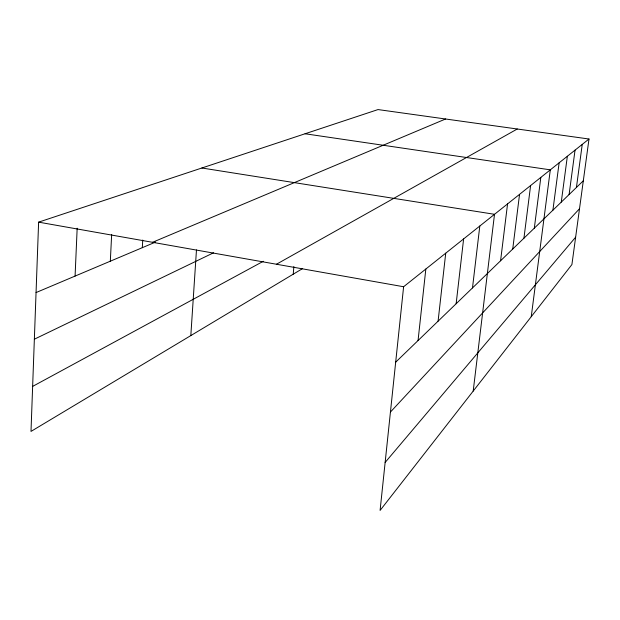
<?xml version="1.0" encoding="UTF-8"?>
<svg xmlns="http://www.w3.org/2000/svg" width="620" height="620" viewBox="0 0 620 620"><rect width="100%" height="100%" fill="white"/><g stroke="black" fill="none" stroke-linecap="round" stroke-linejoin="round"><path stroke-width="0.93" d="M589 139.012L403.612 286.742L380.091 510.43L571.911 264.554L589 139.012L378.014 109.57L38.618 222.146L31 431.419L302.304 268.747M75.082 276.086L77.167 228.222M110.321 261.19L111.662 234.492M142.313 247.682L142.74 240.049M190.821 335.591L196.47 249.914M293.229 274.187L293.872 266.553M418.05 340.558L425.839 269.026M438.084 321.183L445.726 253.177M456.142 303.738L463.621 238.925M472.494 287.928L479.803 226.029M473.2 391.081L494.512 214.303L201.872 167.997M500.58 260.78L507.563 203.91M512.732 249.031L519.552 194.355M523.939 238.196L530.604 185.543M534.316 228.168L540.826 177.398M531.247 316.673L550.304 169.841L305.071 133.765M552.908 210.188L559.132 162.812M561.271 202.104L567.354 156.263M569.098 194.548L575.042 150.133M576.429 187.457L582.242 144.398M385.136 462.443L575.631 237.204M390.437 412.044L579.514 208.731M395.676 362.181L583.312 180.8M276.458 264.236L517.274 128.999M32.635 386.399L263.329 261.276M34.356 339.202L213.544 252.797M36.053 292.57L155.566 242.079M152.543 242.304L445.571 118.993M38.618 222.146L403.612 286.742"/></g></svg>
